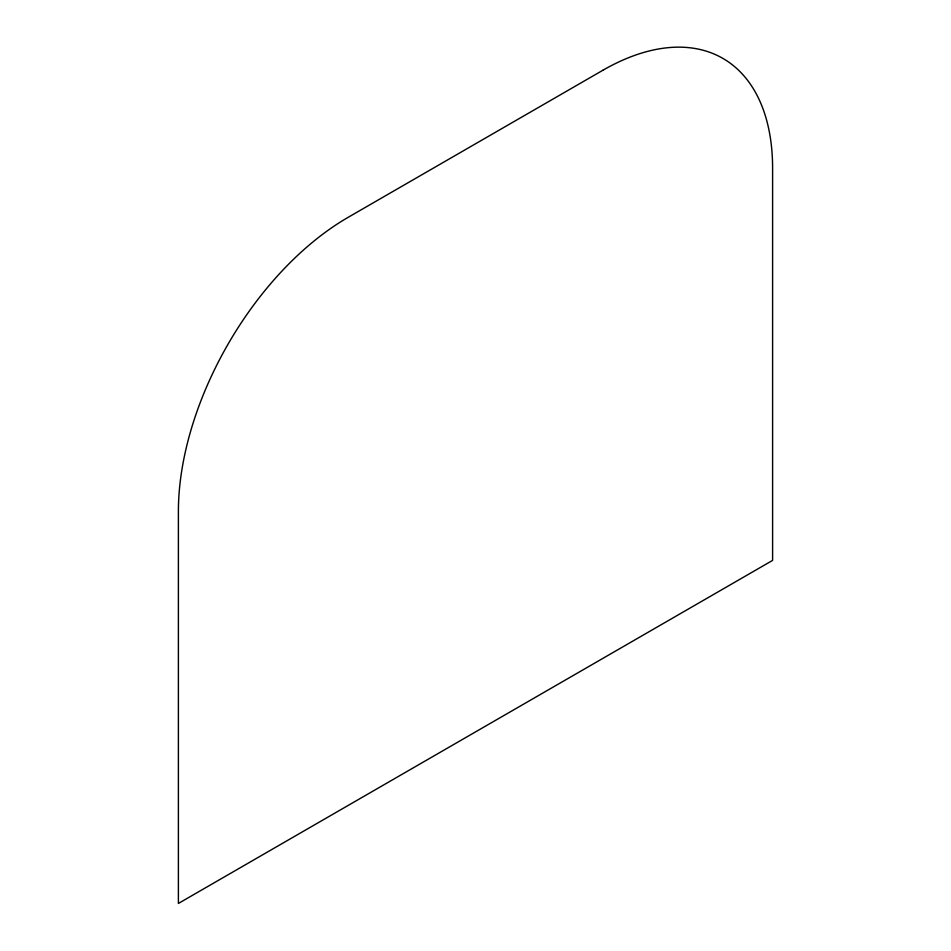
<?xml version="1.0" encoding="UTF-8"?>
<svg xmlns="http://www.w3.org/2000/svg" width="951" height="951" viewBox="0 0 951 951"><rect width="100%" height="100%" fill="white"/><g stroke="black" fill="none" stroke-linecap="round" stroke-linejoin="round"><path stroke-width="1.43" d="M602.827 70.291L348.173 217.315A240.092 138.62 -60 0 0 178.396 511.376L178.396 903.45L772.604 560.389L772.604 168.315A240.092 138.62 -60 0 0 602.827 70.291"/></g></svg>
